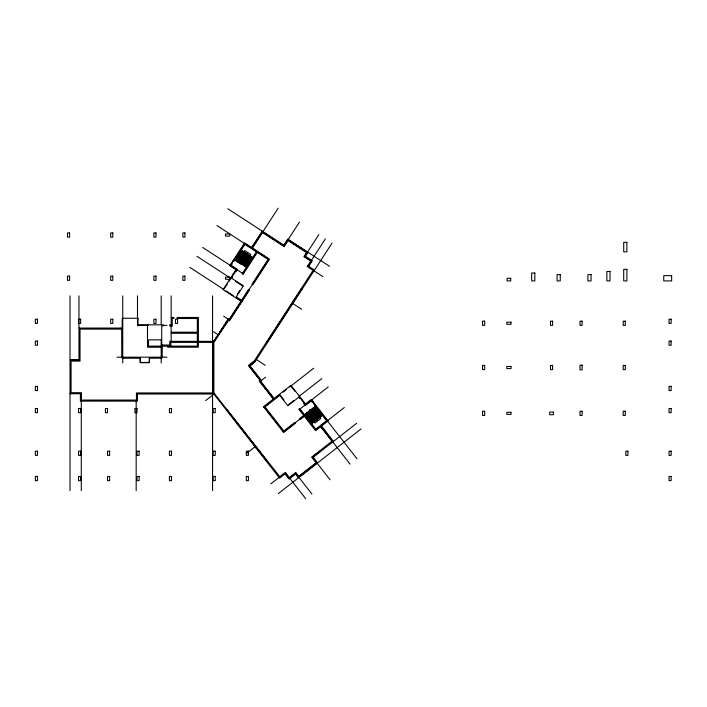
<?xml version="1.0" encoding="UTF-8"?>
<svg xmlns="http://www.w3.org/2000/svg" width="707" height="707" viewBox="0 0 707 707"><rect width="100%" height="100%" fill="white"/><g stroke="black" fill="none" stroke-linecap="round" stroke-linejoin="round"><path stroke-width="1.06" d="M316.957 413.533L316.877 414.125L317.54 413.454L316.957 413.533L320.854 418.509L315.039 423.051L307.059 412.844M316.117 412.455L316.338 411.907L315.534 412.535L316.117 412.455L312.874 408.301M235.988 258.612L240.848 261.767M237.534 256.226L242.395 259.381M244.719 255.801L239.859 252.646M246.266 253.415L241.405 250.26M242.174 262.624L247.035 265.779M249.35 262.209L244.498 259.045M250.905 259.822L246.045 256.668M230.535 265.558L244.171 244.56M239.081 253.84L243.942 256.995M240.636 251.453L245.497 254.608M237.64 261.378L238.232 261.272L237.375 260.856L237.64 261.378L244.702 250.517L250.879 254.529L243.827 265.399M240.071 262.96L235.21 259.805M241.617 260.574L236.757 257.419M243.173 258.188L238.312 255.033M240.292 263.101L246.778 253.115L247.662 253.689L240.893 264.118L234.706 260.105M240.513 263.243L246.849 253.486L247.291 253.769L240.813 263.755L234.848 259.884M240.627 263.322L246.823 253.778M224.393 288.553L227.327 284.028M229.086 281.324L236.721 269.57M240.84 263.464L247.043 253.919M251.586 247.45L262.2 231.109M243.721 260.238L248.581 263.402M245.267 257.861L250.128 261.016M246.814 255.474L251.674 258.629M251.939 247.68L262.324 231.684L283.975 245.744L287.873 239.735L307.404 252.417L304.788 256.438L311.681 260.91L308.323 266.079M252.116 247.795L262.385 231.976L284.037 246.036L287.935 240.027L307.112 252.479L304.496 256.5L311.389 260.971L308.146 265.965M262.977 231.604L278.178 208.194M252.47 248.024L262.509 232.559L284.161 246.619L288.058 240.61L306.529 252.602L303.913 256.623L310.806 261.095L307.218 266.619L313.051 270.41L254.29 360.888L248.387 365.501L260.158 380.569L259.328 381.223L273.309 399.11M246.257 266.972L241.396 263.817M247.803 264.586L242.943 261.431M252.452 257.436L247.591 254.281M242.899 273.591L256.535 252.593M237.305 294.298L239.7 290.612M213.638 341.331L228.273 318.795L229.156 319.37L240.946 301.217M241.299 301.447L229.28 319.953L228.396 319.378L213.868 341.755L213.24 341.755L213.24 383.468M241.476 301.553L229.342 320.244L228.458 319.67L213.452 341.967L213.452 383.468M241.679 301.058L268.227 260.176M288.191 239.443L299.494 222.033M307.536 252.01L318.848 234.6M307.987 252.293L305.371 256.314L312.264 260.786L308.676 266.309M311.469 260.273L325.379 238.851M267.069 341.985L301.385 289.145M267.246 342.1L301.562 289.26M274.13 398.456L260.803 381.4L261.634 380.755L249.863 365.687L255.077 361.613L332.007 243.155M319.705 409.76L316.683 412.844L316.162 412.623L316.913 413.365L316.391 413.144L313.378 416.202M254.555 361.215L248.979 365.572L260.75 380.64L259.92 381.294L273.636 398.854M254.706 361.365L249.271 365.616L261.042 380.675L260.211 381.329L273.803 398.721M70.011 393.755L80.395 393.746L80.386 401.125L137.494 401.116L137.494 394.011L213.868 394.011L214.698 393.357M205.631 400.577L213.938 394.091M250.031 365.89L254.175 362.647M261.413 380.463L265.558 377.22M226.585 410.281L227.415 409.627M263.852 407.161L279.831 394.674L283.887 399.862M283.092 392.129L286.353 389.584M289.623 387.029L313.661 368.25M288.792 404.395L293.865 400.427M298.937 396.459L321.773 378.625M300.616 397.749L299.795 398.403L298.849 397.201L287.855 405.791L279.742 395.416L265.01 406.932L283.816 431.005L294.731 422.477L295.385 423.307L283.64 432.481L263.525 406.746L290.922 385.342L305.521 404.024L311.327 399.482L328.066 420.904L315.614 430.625L298.875 409.212L299.706 408.558L315.79 429.149L326.581 420.718L314.129 404.775L314.96 404.13M304.576 402.822L303.745 403.467L305.212 405.597L311.151 400.957L312.123 402.203L312.954 401.558M299.202 409.627L328.26 386.923M246.752 453.205L255.059 446.718M303.745 415.433L299.591 418.677L300.236 419.507L304.39 416.264M304.576 414.788L309.551 410.9M310.382 410.246L315.366 406.357M283.313 432.065L304.478 415.53M305.451 415.91L310.735 411.774M311.257 411.368L316.241 407.479M306.325 417.033L311.61 412.897M312.132 412.49L317.116 408.593M307.2 418.146L312.494 414.01M313.007 413.613L317.991 409.715M308.075 419.269L313.369 415.133M313.881 414.726L318.866 410.838M308.95 420.391L314.244 416.255M314.756 415.849L319.741 411.96M309.825 421.513L315.119 417.377M315.631 416.971L320.616 413.082M310.7 422.636L315.994 418.5M316.515 418.093L321.491 414.205M265.372 459.921L266.194 459.276M311.575 423.749L317.178 419.375M317.39 419.216L322.365 415.318M315.287 430.21L344.344 407.515M326.669 434.354L327.5 433.7M270.754 483.924L279.053 477.437M285.911 473.213L279.601 478.144L213.868 394.011M319.502 451.517L312.273 457.164L316.692 462.811L298.672 476.88L295.72 473.107L289.251 478.162L285.584 473.478M319.626 451.685L312.574 457.199L316.983 462.846L298.637 477.181L295.685 473.398L289.207 478.462L285.416 473.602M356.664 423.29L313.166 457.27L317.576 462.917M298.566 477.773L295.614 473.99L289.136 479.054L285.08 473.867M317.478 462.793L298.469 477.649L295.614 473.99M278.311 493.592L361.074 428.928M171.2 317.47L173.834 317.47L173.834 318.521L172.252 318.521L172.252 326.316L171.2 326.316M171.2 324.84L169.671 324.84L169.671 325.9L171.2 325.9M137.494 325.37L148.417 325.37M162.619 325.37L166.993 325.37M78.954 328.066L122.214 328.057M122.214 329.108L80.024 329.108L80.024 361.083L71.071 361.083L71.071 392.694L81.446 392.694L81.446 400.065L136.442 400.065L136.442 392.951L212.816 392.951M171.2 332.219L197.333 332.219L197.333 318.521L177.104 318.521L177.104 317.47L198.384 317.47L198.384 347.208L167.621 347.208L167.621 346.147M171.2 333.271L197.333 333.271L197.333 346.147L148.55 346.147L148.55 339.855L161.717 339.855M213.859 341.34L169.777 341.34L169.777 345.025L161.726 345.016M212.816 342.382L170.838 342.382L170.838 346.077M161.717 347.208L147.498 347.208L147.498 324.84M116.947 357.185L166.993 357.185M78.972 360.031L70.02 360.031L78.963 360.04L78.972 295.871M329.542 266.292L287.749 239.152L283.852 245.161L227.831 208.786M287.661 239.284L307.899 252.426M307.792 265.735L314.509 270.101M314.023 270.852L322.86 276.587M216.934 225.568L268.351 258.965M301.032 288.916L301.916 289.49M241.184 250.119L246.487 253.557M246.708 253.707L247.15 253.99M247.37 254.131L252.673 257.578M240.415 251.312L245.718 254.75M246.602 255.324L251.895 258.771M239.638 252.505L244.94 255.943M245.824 256.517L251.126 259.964M238.86 253.698L244.162 257.136M245.046 257.71L250.349 261.157M238.091 254.891L243.394 258.329M244.277 258.903L249.571 262.35M237.313 256.084L242.616 259.522M243.5 260.096L248.802 263.543M236.536 257.277L241.838 260.715M242.722 261.29L248.024 264.736M235.767 258.47L241.069 261.908M241.953 262.483L247.247 265.929M234.989 259.663L240.954 263.534M241.175 263.676L246.478 267.122M233.018 260.768L233.902 261.343L244.914 244.375L256.402 251.833L242.174 273.742L243.058 274.316L257.286 252.408L268.086 259.425L252.054 284.117L252.938 284.691L269.544 259.115L244.604 242.916L229.802 265.708L235.988 269.729L223.076 289.605L241.829 301.783M231.242 263.508L232.126 264.073L231.26 265.399L237.579 269.508L236.041 271.585L235.157 271.011M292.795 303.542L301.624 309.277M202.697 247.485L243.341 273.874M231.657 276.402L232.541 276.976L231.71 278.258L243.411 285.858L236.244 296.905L241.52 300.334L248.696 289.287L249.58 289.861L229.466 320.828L228.582 320.253L213.868 342.382L213.868 392.951L279.786 476.668L285.266 472.382L289.322 477.57L295.791 472.515L298.743 476.288L316.1 462.732L311.69 457.093L332.025 441.203L320.739 426.754M196.961 256.323L230.977 278.408M235.484 281.333L242.687 286.008M189.794 267.361L223.81 289.455M226.046 290.904L233.186 295.544M235.864 297.285L242.121 301.341M266.716 341.755L267.6 342.329M223.659 316.232L228.069 319.104M213.585 331.742L218.003 334.614M256.411 359.554L265.249 365.289M255.077 361.613L254.29 360.888M311.239 400.224L357 458.79M315.154 406.516L310.594 410.087M316.029 407.639L311.469 411.209M316.904 408.761L312.344 412.322M317.779 409.883L313.219 413.445M318.654 410.997L314.094 414.567M319.537 412.119L314.969 415.689M320.412 413.242L315.843 416.812M321.287 414.364L316.718 417.934M322.162 415.486L317.593 419.048M310.073 410.493L317.072 419.454M291.496 386.932L294.81 391.174M299.459 397.122L304.761 403.909M309.86 410.652L316.869 419.622M321.508 426.021L333.501 441.38M309.348 411.059L304.779 414.629M310.223 412.181L305.654 415.743M311.098 413.303L306.529 416.865M311.973 414.417L307.404 417.987M312.848 415.539L308.279 419.11M313.722 416.662L309.153 420.232M314.597 417.784L310.028 421.345M315.472 418.906L310.912 422.468M316.347 420.02L311.787 423.59M321.234 426.365L327.173 433.965M321.075 426.498L327.005 434.089M320.457 426.18L350.124 464.154M299.618 409.3L315.702 429.891M319.157 451.252L319.803 452.082M317.16 463.244L330.098 479.806M264.268 406.834L283.728 431.738M298.981 477.446L311.92 494.007M289.888 478.471L305.778 498.806M227.08 409.892L265.867 459.532M226.912 410.016L265.699 459.665M236.359 422.821L238.312 425.314M253.663 444.968L256.261 448.282M212.816 341.331L212.816 394.011M212.551 295.871L212.551 490.667M171.147 295.871L171.147 341.331M161.983 345.025L161.93 357.883L149.557 357.981L149.371 362.709L140.216 362.691L140.074 357.981L122.117 357.954L121.958 328.066M161.196 295.871L161.196 324.478M161.196 339.881L161.196 362.983M137.494 295.871L137.494 325.9M136.177 401.116L136.177 490.667M122.744 295.871L122.744 362.983M81.287 401.116L81.287 490.667M70.02 295.871L70.02 490.667M310.055 409.83L309.224 410.484L316.877 420.276L317.708 419.631L310.055 409.83M310.011 410.201L309.595 410.528L316.93 419.905L317.346 419.587L310.011 410.201M69.586 232.939L67.483 232.939L67.483 237.154L69.586 237.154L69.586 232.939M112.784 232.939L110.672 232.939L110.672 237.154L112.784 237.154L112.784 232.939M155.973 232.939L153.87 232.939L153.87 237.154L155.973 237.154L155.973 232.939M184.942 232.939L182.839 232.939L182.839 237.154L184.942 237.154L184.942 232.939M229.722 233.99L225.506 233.99L225.506 236.094L229.722 236.094L229.722 233.99M626.879 242.368L623.715 242.368L623.715 251.842L626.879 251.842L626.879 242.368M626.879 269.332L623.715 269.332L623.715 280.926L626.879 280.926L626.879 269.332M610.017 271.444L606.862 271.444L606.862 280.926L610.017 280.926L610.017 271.444M534.828 273.017L531.664 273.017L531.664 280.926L534.828 280.926L534.828 273.017M560.244 274.599L557.081 274.599L557.081 280.926L560.244 280.926L560.244 274.599M591.061 274.599L587.897 274.599L587.897 280.926L591.061 280.926L591.061 274.599M671.65 275.659L663.749 275.659L663.749 280.926L671.65 280.926L671.65 275.659M69.586 276.128L67.483 276.128L67.483 280.343L69.586 280.343L69.586 276.128M112.784 276.128L110.672 276.128L110.672 280.343L112.784 280.343L112.784 276.128M155.973 276.128L153.87 276.128L153.87 280.343L155.973 280.343L155.973 276.128M184.942 276.128L182.839 276.128L182.839 280.343L184.942 280.343L184.942 276.128M229.722 277.179L225.506 277.179L225.506 279.292L229.722 279.292L229.722 277.179M510.728 278.293L507.043 278.293L507.043 280.926L510.728 280.926L510.728 278.293M138.015 318.265L122.214 318.265L122.214 357.715L140.34 357.715L140.34 362.452L149.292 362.452L149.292 357.715L161.726 357.715L161.717 325.9L163.246 325.9L163.246 324.84L138.015 324.849L138.015 318.265M37.453 319.219L35.35 319.219L35.35 323.435L37.453 323.435L37.453 319.219M80.651 319.219L78.539 319.219L78.539 323.435L80.651 323.435L80.651 319.219M112.784 319.219L110.672 319.219L110.672 323.435L112.784 323.435L112.784 319.219M155.973 319.219L153.87 319.219L153.87 323.435L155.973 323.435L155.973 319.219M177.572 319.219L175.46 319.219L175.46 323.435L177.572 323.435L177.572 319.219M671.129 319.219L669.025 319.219L669.025 323.435L671.129 323.435L671.129 319.219M484.666 321.164L482.554 321.164L482.554 325.379L484.666 325.379L484.666 321.164M552.609 321.164L550.506 321.164L550.506 325.379L552.609 325.379L552.609 321.164M582.108 321.164L580.005 321.164L580.005 325.379L582.108 325.379L582.108 321.164M625.306 321.164L623.194 321.164L623.194 325.379L625.306 325.379L625.306 321.164M511.002 322.215L506.786 322.215L506.786 324.327L511.002 324.327L511.002 322.215M37.453 341.074L35.35 341.074L35.35 345.29L37.453 345.29L37.453 341.074M671.129 341.074L669.025 341.074L669.025 345.29L671.129 345.29L671.129 341.074M582.108 365.148L580.005 365.148L580.005 369.894L582.108 369.894L582.108 365.148M484.666 365.413L482.554 365.413L482.554 369.628L484.666 369.628L484.666 365.413M552.609 365.413L550.506 365.413L550.506 369.628L552.609 369.628L552.609 365.413M625.306 365.413L623.194 365.413L623.194 369.628L625.306 369.628L625.306 365.413M511.002 366.465L506.786 366.465L506.786 368.577L511.002 368.577L511.002 366.465M37.453 386.375L35.35 386.375L35.35 390.591L37.453 390.591L37.453 386.375M671.129 386.375L669.025 386.375L669.025 390.591L671.129 390.591L671.129 386.375M37.453 408.496L35.35 408.496L35.35 412.711L37.453 412.711L37.453 408.496M80.651 408.496L78.539 408.496L78.539 412.711L80.651 412.711L80.651 408.496M107.517 408.496L105.405 408.496L105.405 412.711L107.517 412.711L107.517 408.496M137.008 408.496L134.904 408.496L134.904 412.711L137.008 412.711L137.008 408.496M171.509 408.496L169.406 408.496L169.406 412.711L171.509 412.711L171.509 408.496M215.237 408.496L213.125 408.496L213.125 412.711L215.237 412.711L215.237 408.496M671.129 408.496L669.025 408.496L669.025 412.711L671.129 412.711L671.129 408.496M484.666 411.235L482.554 411.235L482.554 415.451L484.666 415.451L484.666 411.235M582.108 411.235L580.005 411.235L580.005 415.451L582.108 415.451L582.108 411.235M625.306 411.235L623.194 411.235L623.194 415.451L625.306 415.451L625.306 411.235M553.395 412.084L549.719 412.084L549.719 414.717L553.395 414.717L553.395 412.084M511.002 412.296L506.786 412.296L506.786 414.399L511.002 414.399L511.002 412.296M37.453 451.163L35.35 451.163L35.35 455.379L37.453 455.379L37.453 451.163M80.651 451.163L78.539 451.163L78.539 455.379L80.651 455.379L80.651 451.163M109.62 451.163L107.517 451.163L107.517 455.379L109.62 455.379L109.62 451.163M139.12 451.163L137.008 451.163L137.008 455.379L139.12 455.379L139.12 451.163M171.509 451.163L169.406 451.163L169.406 455.379L171.509 455.379L171.509 451.163M215.237 451.163L213.125 451.163L213.125 455.379L215.237 455.379L215.237 451.163M248.422 451.163L246.31 451.163L246.31 455.379L248.422 455.379L248.422 451.163M627.931 451.163L625.828 451.163L625.828 455.379L627.931 455.379L627.931 451.163M671.129 451.163L669.025 451.163L669.025 455.379L671.129 455.379L671.129 451.163M37.453 476.447L35.35 476.447L35.35 480.663L37.453 480.663L37.453 476.447M80.651 476.447L78.539 476.447L78.539 480.663L80.651 480.663L80.651 476.447M109.62 476.447L107.517 476.447L107.517 480.663L109.62 480.663L109.62 476.447M139.12 476.447L137.008 476.447L137.008 480.663L139.12 480.663L139.12 476.447M171.509 476.447L169.406 476.447L169.406 480.663L171.509 480.663L171.509 476.447M215.237 476.447L213.125 476.447L213.125 480.663L215.237 480.663L215.237 476.447M248.422 476.447L246.31 476.447L246.31 480.663L248.422 480.663L248.422 476.447M671.129 476.447L669.025 476.447L669.025 480.663L671.129 480.663L671.129 476.447"/></g></svg>
